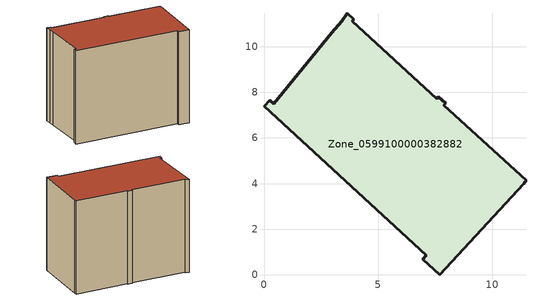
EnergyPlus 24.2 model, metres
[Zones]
Zone_0599100000382882
 floor ground (C_G): 11.48,4.14 11.38,4 7.69,0 6.95,0.68 7.11,0.85 0,7.38 0.24,7.65 0.42,7.5 2.96,10.62 3.41,11.1 3.65,11.46 3.94,11.2 3.86,11.12 7.57,7.72 7.64,7.8 7.96,7.51 7.88,7.43 z0
 wall outside (C_F): 7.11,0.85 6.95,0.68 7.69,0 11.38,4 11.48,4.14 7.88,7.43 7.96,7.51 7.64,7.8 7.57,7.72 3.86,11.12 3.94,11.2 3.65,11.46 3.41,11.1 2.96,10.62 0.42,7.5 0.24,7.65 0,7.38 7.11,0.85 z0:8.67
 roof outside (C_R): 0,7.38 7.11,0.85 6.95,0.68 7.69,0 11.38,4 11.48,4.14 7.88,7.43 7.96,7.51 7.64,7.8 7.57,7.72 3.86,11.12 3.94,11.2 3.65,11.46 3.41,11.1 2.96,10.62 0.42,7.5 0.24,7.65 z8.67
[BUILDING]
Pand.0599100000382882: North Axis=0; Terrain=City; Loads Convergence Tolerance Value=0.04; Temperature Convergence Tolerance Value=0.4; Solar Distribution=FullExterior; Maximum Number of Warmup Days=25; Minimum Number of Warmup Days=1
[Site:Location]
Rotterdam.The.Hague.AP_ZH_NLD Design_Conditions: Latitude=51.96; Longitude=4.45; Time Zone=1; Elevation=-4.5
[SITE:GROUNDTEMPERATURE:BUILDINGSURFACE]
18, 18, 18, 18, 18, 18, 18, 18, 18, 18, 18, 18
[MATERIAL] Thermal Absorptance=0.9; Solar Absorptance=0.7; Visible Absorptance=0.7
Name | Roughness | Thickness | Conductivity | Density | Specific Heat
G.TC.1992-2005 | MediumSmooth | 0.15 | 0.06 | 540 | 1210
F.TC.1992-2005 | Rough | 0.3 | 0.12 | 1920 | 840
R.TC.1992-2005 | MediumRough | 0.2 | 0.08 | 1500 | 1000
[CONSTRUCTION]
C_G: G.TC.1992-2005
C_F: F.TC.1992-2005
C_R: R.TC.1992-2005
[ZONE]
Zone_0599100000382882: Type=1; Multiplier=1; Ceiling Height=Autocalculate; Volume=Autocalculate; Floor Area=autocalculate; Part of Total Floor Area=Yes
[ZONEINFILTRATION:DESIGNFLOWRATE]
Infil_Zone_0599100000382882: Zone or ZoneList or Space or SpaceList=Zone_0599100000382882; Schedule=AlwaysOn; Design Flow Rate Calculation Method=Flow/Area; Flow Rate per Floor Area=0.0015; Constant Term Coefficient=1; Temperature Term Coefficient=0; Velocity Term Coefficient=0; Velocity Squared Term Coefficient=0
[HVACTEMPLATE:ZONE:IDEALLOADSAIRSYSTEM]
Zone_0599100000382882: Maximum Heating Supply Air Temperature=50; Minimum Cooling Supply Air Temperature=13; Maximum Heating Supply Air Humidity Ratio=0.0156; Minimum Cooling Supply Air Humidity Ratio=0.0077; Heating Limit=NoLimit; Cooling Limit=NoLimit; Dehumidification Control Type=ConstantSensibleHeatRatio; Cooling Sensible Heat Ratio=0.7; Dehumidification Setpoint=60; Humidification Control Type=None; Humidification Setpoint=30; Outdoor Air Method=None; Outdoor Air Flow Rate per Person=0.00944; Outdoor Air Flow Rate per Zone Floor Area=0; Outdoor Air Flow Rate per Zone=0; Demand Controlled Ventilation Type=None; Outdoor Air Economizer Type=NoEconomizer; Heat Recovery Type=None; Sensible Heat Recovery Effectiveness=0.7; Latent Heat Recovery Effectiveness=0.65
[ZONECONTROL:THERMOSTAT]
ThermostatControl_Zone_0599100000382882: Zone or ZoneList=Zone_0599100000382882; Control Type Schedule=DualSetpointControlType; Control 1=Thermostat_Zone_0599100000382882; Temperature Difference Between Cutout And Setpoint=0
[THERMOSTATSETPOINT:DUALSETPOINT]
Thermostat_Zone_0599100000382882: Heating Setpoint Temperature Schedule=HeatingSetpoint_Zone_0599100000382882; Cooling Setpoint Temperature Schedule=CoolingSetpoint_Zone_0599100000382882
[SCHEDULE:COMPACT]
HeatingSetpoint_Zone_0599100000382882: Through: 12/31, For: AllDays, Until: 24:00, 21
CoolingSetpoint_Zone_0599100000382882: Through: 12/31, For: AllDays, Until: 24:00, 24
DualSetpointControlType: Through: 12/31, For: AllDays, Until: 24:00, 4
AlwaysOn: Through: 12/31, For: AllDays, Until: 24:00, 1
